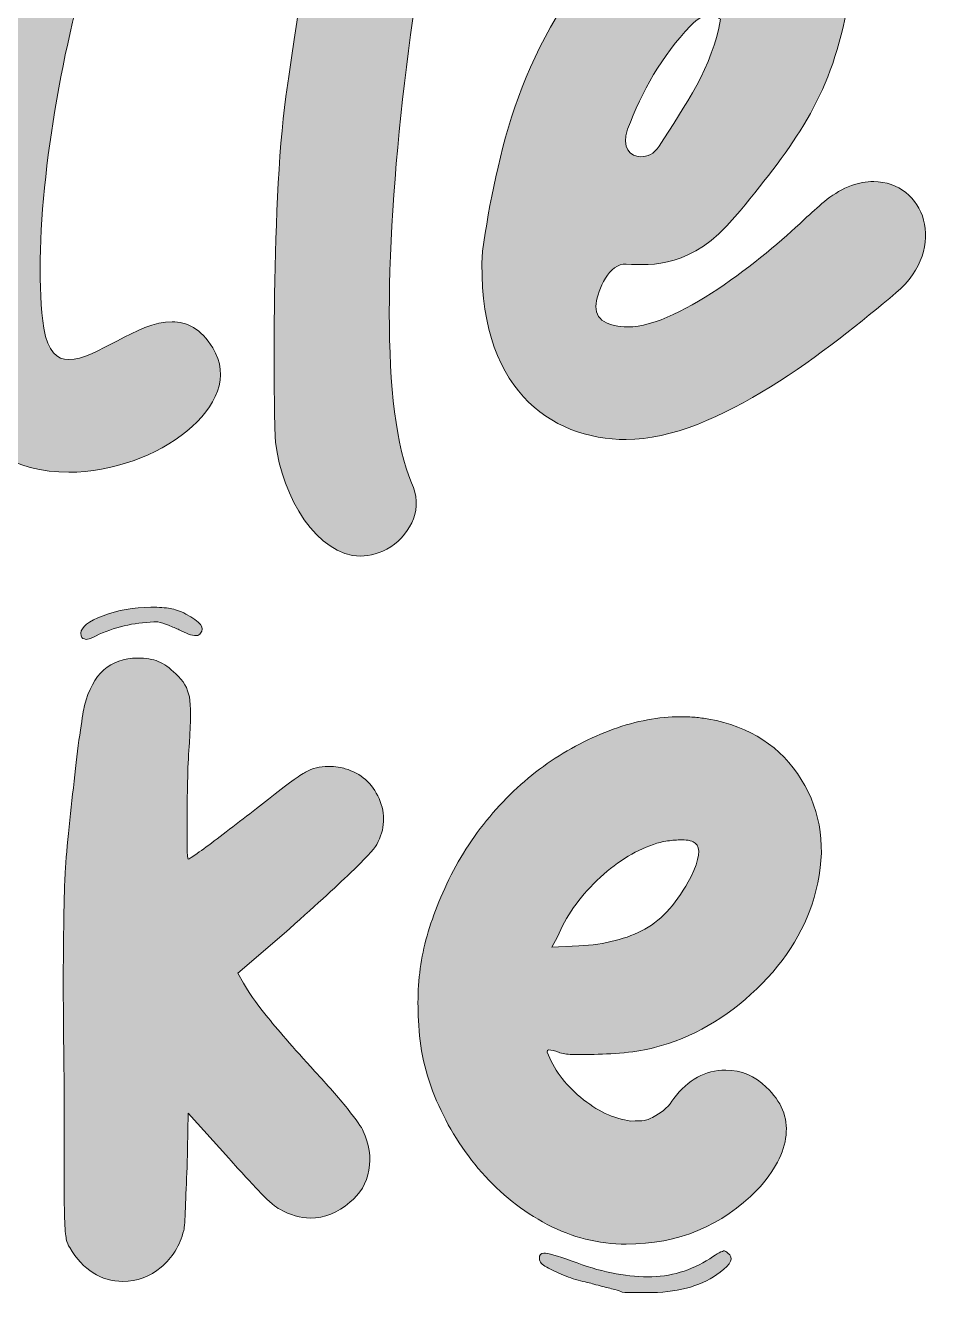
# Model space of a CAD drawing. Header units: inches. Extents: x 147 to 939, y -909 to -171.
# Drawn here: x 707.4 to 939.3, y -857.9 to -540 of the extents above; entities that cross this region are included whole.
import ezdxf

# ---------------------------------------------------------------- set-up
doc = ezdxf.new("R2010")
doc.units = ezdxf.units.IN
doc.header["$MEASUREMENT"] = 0
doc.layers.add('Layer 1', color=7, linetype='Continuous')

# ---------------------------------------------------------------- blocks, each defined once
blk = doc.blocks.new('block 3')
at = {"layer": 'Layer 1', "true_color": 0x08ccda}
h = blk.add_hatch(color=132, dxfattribs=at)
h.dxf.hatch_style = 2
edge = h.paths.add_edge_path()
edge.add_spline(control_points=[(473.03, -557.85), (488.79, -449.17), (481.9, -495.79), (497.33, -433.73), (499.96, -422.57), (506.85, -417.97), (513.42, -417.97), (523.6, -417.97), (533.45, -429.14), (526.55, -444.24), (509.48, -482.66), (488.79, -618.93), (504.55, -654.72), (507.51, -660.96), (504.55, -667.19), (499.3, -670.81), (496.67, -672.45), (494.05, -673.11), (491.75, -673.11), (480.91, -673.11), (472.05, -658.33), (470.4, -644.54), (470.08, -642.24), (469.09, -586.09), (473.03, -557.85)], knot_values=[0, 0, 0, 0, 1, 1, 1, 2, 2, 2, 3, 3, 3, 4, 4, 4, 5, 5, 5, 6, 6, 6, 7, 7, 7, 8, 8, 8, 8], degree=3, periodic=1)
h = blk.add_hatch(color=132, dxfattribs=at)
h.dxf.hatch_style = 2
edge = h.paths.add_edge_path()
edge.add_spline(control_points=[(772.8, -557.85), (788.56, -449.17), (781.67, -495.79), (797.1, -433.73), (799.73, -422.57), (806.62, -417.97), (813.19, -417.97), (823.37, -417.97), (833.22, -429.14), (826.32, -444.24), (809.25, -482.66), (788.56, -618.93), (804.32, -654.72), (807.28, -660.96), (804.32, -667.19), (799.07, -670.81), (796.44, -672.45), (793.82, -673.11), (791.52, -673.11), (780.68, -673.11), (771.82, -658.33), (770.17, -644.54), (769.85, -642.24), (768.86, -586.09), (772.8, -557.85)], knot_values=[0, 0, 0, 0, 1, 1, 1, 2, 2, 2, 3, 3, 3, 4, 4, 4, 5, 5, 5, 6, 6, 6, 7, 7, 7, 8, 8, 8, 8], degree=3, periodic=1)
h = blk.add_hatch(color=132, dxfattribs=at)
h.dxf.hatch_style = 2
edge = h.paths.add_edge_path()
edge.add_spline(control_points=[(589.92, -488.24), (606.34, -485.61), (613.56, -491.85), (616.84, -476.75), (618.81, -469.19), (623.74, -450.15), (623.74, -441.94), (623.74, -428.81), (631.29, -422.9), (638.51, -422.9), (646.72, -422.9), (654.93, -430.12), (653.62, -443.58), (651.98, -462.63), (642.13, -484.63), (650.34, -485.28), (653.29, -485.61), (657.89, -485.94), (660.84, -486.6), (675.62, -489.22), (673.65, -512.54), (656.57, -514.18), (631.29, -516.48), (637.2, -516.15), (632.28, -533.88), (625.05, -561.79), (620.78, -596.27), (623.74, -615.97), (624.72, -621.88), (627.02, -623.85), (629.98, -623.85), (636.87, -623.85), (647.05, -614.33), (655.92, -614.33), (659.53, -614.33), (663.14, -615.97), (666.1, -620.9), (674.96, -635.02), (651.98, -652.09), (629.98, -652.09), (616.84, -652.09), (604.04, -645.85), (598.13, -629.76), (594.51, -618.93), (590.57, -594.63), (598.78, -555.55), (608.96, -506.96), (607.65, -522.06), (588.93, -517.14), (572.51, -512.87), (573.5, -491.19), (589.92, -488.24)], knot_values=[0, 0, 0, 0, 1, 1, 1, 2, 2, 2, 3, 3, 3, 4, 4, 4, 5, 5, 5, 6, 6, 6, 7, 7, 7, 8, 8, 8, 9, 9, 9, 10, 10, 10, 11, 11, 11, 12, 12, 12, 13, 13, 13, 14, 14, 14, 15, 15, 15, 16, 16, 16, 17, 17, 17, 17], degree=3, periodic=1)
h = blk.add_hatch(color=132, dxfattribs=at)
h.dxf.hatch_style = 2
edge = h.paths.add_edge_path()
edge.add_spline(control_points=[(678.24, -488.24), (694.66, -485.61), (701.88, -491.85), (705.17, -476.75), (707.14, -469.19), (712.06, -450.15), (712.06, -441.94), (712.06, -428.81), (719.61, -422.9), (726.84, -422.9), (735.05, -422.9), (743.25, -430.12), (741.94, -443.58), (740.3, -462.63), (730.45, -484.63), (738.66, -485.28), (741.61, -485.61), (746.21, -485.94), (749.17, -486.6), (763.94, -489.22), (761.97, -512.54), (744.9, -514.18), (719.61, -516.48), (725.52, -516.15), (720.6, -533.88), (713.38, -561.79), (709.11, -596.27), (712.06, -615.97), (713.05, -621.88), (715.35, -623.85), (718.3, -623.85), (725.19, -623.85), (735.38, -614.33), (744.24, -614.33), (747.85, -614.33), (751.46, -615.97), (754.42, -620.9), (763.28, -635.02), (740.3, -652.09), (718.3, -652.09), (705.17, -652.09), (692.36, -645.85), (686.45, -629.76), (682.84, -618.93), (678.9, -594.63), (687.11, -555.55), (697.29, -506.96), (695.97, -522.06), (677.26, -517.14), (660.84, -512.87), (661.82, -491.19), (678.24, -488.24)], knot_values=[0, 0, 0, 0, 1, 1, 1, 2, 2, 2, 3, 3, 3, 4, 4, 4, 5, 5, 5, 6, 6, 6, 7, 7, 7, 8, 8, 8, 9, 9, 9, 10, 10, 10, 11, 11, 11, 12, 12, 12, 13, 13, 13, 14, 14, 14, 15, 15, 15, 16, 16, 16, 17, 17, 17, 17], degree=3, periodic=1)
h = blk.add_hatch(color=132, dxfattribs=at)
h.dxf.hatch_style = 2
edge = h.paths.add_edge_path()
edge.add_spline(control_points=[(537.05, -540.78), (538.7, -532.24), (545.59, -527.97), (552.49, -527.97), (559.38, -527.97), (565.95, -532.24), (566.28, -540.45), (567.59, -564.75), (562.01, -549.64), (554.46, -613.67), (553.8, -621.22), (554.13, -628.45), (558.4, -635.67), (565.29, -646.84), (557.08, -657.67), (546.91, -657.67), (535.08, -657.67), (526.22, -643.55), (525.89, -632.72), (522.61, -583.46), (534.43, -557.85), (537.05, -540.78)], knot_values=[0, 0, 0, 0, 1, 1, 1, 2, 2, 2, 3, 3, 3, 4, 4, 4, 5, 5, 5, 6, 6, 6, 7, 7, 7, 7], degree=3, periodic=1)
edge = h.paths.add_edge_path()
edge.add_spline(control_points=[(543.29, -483.32), (544.28, -479.7), (544.94, -474.12), (546.58, -469.19), (548.88, -462.3), (554.79, -459.02), (560.37, -459.02), (566.94, -459.02), (573.17, -462.96), (574.49, -471.17), (575.8, -478.72), (576.79, -486.93), (577.11, -494.81), (577.44, -504.99), (568.58, -511.22), (558.73, -508.6), (549.2, -506.3), (542.64, -496.45), (543.29, -483.32)], knot_values=[0, 0, 0, 0, 1, 1, 1, 2, 2, 2, 3, 3, 3, 4, 4, 4, 5, 5, 5, 6, 6, 6, 6], degree=3, periodic=1)
h = blk.add_hatch(color=132, dxfattribs=at)
h.dxf.hatch_style = 2
edge = h.paths.add_edge_path()
edge.add_spline(control_points=[(858.17, -643.88), (839.13, -643.88), (820.41, -631.08), (822.05, -596.6), (825.66, -573.28), (831.57, -542.75), (855.21, -519.43), (863.1, -511.55), (872.29, -507.94), (881.81, -507.94), (886.41, -507.94), (891.33, -508.6), (896.26, -510.24), (910.05, -514.51), (915.96, -524.69), (913, -538.48), (908.41, -559.82), (899.21, -571.31), (885.42, -588.06), (874.59, -600.87), (864.74, -600.21), (858.17, -599.88), (853.9, -599.55), (850.94, -606.45), (850.62, -609.73), (849.96, -614), (853.9, -615.64), (858.5, -615.64), (871.96, -615.64), (894.62, -596.6), (903.48, -588.06), (906.77, -585.11), (910.05, -581.82), (914.65, -580.18), (916.62, -579.52), (918.26, -579.19), (920.23, -579.19), (932.71, -579.19), (939.27, -595.61), (925.81, -607.11), (909.39, -620.9), (880.83, -643.88), (858.17, -643.88)], knot_values=[0, 0, 0, 0, 1, 1, 1, 2, 2, 2, 3, 3, 3, 4, 4, 4, 5, 5, 5, 6, 6, 6, 7, 7, 7, 8, 8, 8, 9, 9, 9, 10, 10, 10, 11, 11, 11, 12, 12, 12, 13, 13, 13, 14, 14, 14, 14], degree=3, periodic=1)
edge = h.paths.add_edge_path()
edge.add_spline(control_points=[(861.78, -572.96), (863.42, -572.96), (865.07, -572.3), (866.38, -570.33), (872.94, -560.15), (879.84, -550.3), (881.81, -538.48), (878.2, -536.18), (875.9, -538.48), (874.26, -540.12), (867.04, -547.67), (862.11, -556.54), (858.5, -566.06), (856.86, -570.66), (859.15, -572.96), (861.78, -572.96)], knot_values=[0, 0, 0, 0, 1, 1, 1, 2, 2, 2, 3, 3, 3, 4, 4, 4, 5, 5, 5, 5], degree=3, periodic=1)
at = {"layer": 'Layer 1', "lineweight": 0}
for points, knots in [([(473.03, -557.85), (488.79, -449.17), (481.9, -495.79), (497.33, -433.73), (499.96, -422.57), (506.85, -417.97), (513.42, -417.97), (523.6, -417.97), (533.45, -429.14), (526.55, -444.24), (509.48, -482.66), (488.79, -618.93), (504.55, -654.72), (507.51, -660.96), (504.55, -667.19), (499.3, -670.81), (496.67, -672.45), (494.05, -673.11), (491.75, -673.11), (480.91, -673.11), (472.05, -658.33), (470.4, -644.54), (470.08, -642.24), (469.09, -586.09), (473.03, -557.85)], [0, 0, 0, 0, 1, 1, 1, 2, 2, 2, 3, 3, 3, 4, 4, 4, 5, 5, 5, 6, 6, 6, 7, 7, 7, 8, 8, 8, 8]), ([(772.8, -557.85), (788.56, -449.17), (781.67, -495.79), (797.1, -433.73), (799.73, -422.57), (806.62, -417.97), (813.19, -417.97), (823.37, -417.97), (833.22, -429.14), (826.32, -444.24), (809.25, -482.66), (788.56, -618.93), (804.32, -654.72), (807.28, -660.96), (804.32, -667.19), (799.07, -670.81), (796.44, -672.45), (793.82, -673.11), (791.52, -673.11), (780.68, -673.11), (771.82, -658.33), (770.17, -644.54), (769.85, -642.24), (768.86, -586.09), (772.8, -557.85)], [0, 0, 0, 0, 1, 1, 1, 2, 2, 2, 3, 3, 3, 4, 4, 4, 5, 5, 5, 6, 6, 6, 7, 7, 7, 8, 8, 8, 8]), ([(589.92, -488.24), (606.34, -485.61), (613.56, -491.85), (616.84, -476.75), (618.81, -469.19), (623.74, -450.15), (623.74, -441.94), (623.74, -428.81), (631.29, -422.9), (638.51, -422.9), (646.72, -422.9), (654.93, -430.12), (653.62, -443.58), (651.98, -462.63), (642.13, -484.63), (650.34, -485.28), (653.29, -485.61), (657.89, -485.94), (660.84, -486.6), (675.62, -489.22), (673.65, -512.54), (656.57, -514.18), (631.29, -516.48), (637.2, -516.15), (632.28, -533.88), (625.05, -561.79), (620.78, -596.27), (623.74, -615.97), (624.72, -621.88), (627.02, -623.85), (629.98, -623.85), (636.87, -623.85), (647.05, -614.33), (655.92, -614.33), (659.53, -614.33), (663.14, -615.97), (666.1, -620.9), (674.96, -635.02), (651.98, -652.09), (629.98, -652.09), (616.84, -652.09), (604.04, -645.85), (598.13, -629.76), (594.51, -618.93), (590.57, -594.63), (598.78, -555.55), (608.96, -506.96), (607.65, -522.06), (588.93, -517.14), (572.51, -512.87), (573.5, -491.19), (589.92, -488.24)], [0, 0, 0, 0, 1, 1, 1, 2, 2, 2, 3, 3, 3, 4, 4, 4, 5, 5, 5, 6, 6, 6, 7, 7, 7, 8, 8, 8, 9, 9, 9, 10, 10, 10, 11, 11, 11, 12, 12, 12, 13, 13, 13, 14, 14, 14, 15, 15, 15, 16, 16, 16, 17, 17, 17, 17]), ([(678.24, -488.24), (694.66, -485.61), (701.88, -491.85), (705.17, -476.75), (707.14, -469.19), (712.06, -450.15), (712.06, -441.94), (712.06, -428.81), (719.61, -422.9), (726.84, -422.9), (735.05, -422.9), (743.25, -430.12), (741.94, -443.58), (740.3, -462.63), (730.45, -484.63), (738.66, -485.28), (741.61, -485.61), (746.21, -485.94), (749.17, -486.6), (763.94, -489.22), (761.97, -512.54), (744.9, -514.18), (719.61, -516.48), (725.52, -516.15), (720.6, -533.88), (713.38, -561.79), (709.11, -596.27), (712.06, -615.97), (713.05, -621.88), (715.35, -623.85), (718.3, -623.85), (725.19, -623.85), (735.38, -614.33), (744.24, -614.33), (747.85, -614.33), (751.46, -615.97), (754.42, -620.9), (763.28, -635.02), (740.3, -652.09), (718.3, -652.09), (705.17, -652.09), (692.36, -645.85), (686.45, -629.76), (682.84, -618.93), (678.9, -594.63), (687.11, -555.55), (697.29, -506.96), (695.97, -522.06), (677.26, -517.14), (660.84, -512.87), (661.82, -491.19), (678.24, -488.24)], [0, 0, 0, 0, 1, 1, 1, 2, 2, 2, 3, 3, 3, 4, 4, 4, 5, 5, 5, 6, 6, 6, 7, 7, 7, 8, 8, 8, 9, 9, 9, 10, 10, 10, 11, 11, 11, 12, 12, 12, 13, 13, 13, 14, 14, 14, 15, 15, 15, 16, 16, 16, 17, 17, 17, 17]), ([(543.29, -483.32), (544.28, -479.7), (544.94, -474.12), (546.58, -469.19), (548.88, -462.3), (554.79, -459.02), (560.37, -459.02), (566.94, -459.02), (573.17, -462.96), (574.49, -471.17), (575.8, -478.72), (576.79, -486.93), (577.11, -494.81), (577.44, -504.99), (568.58, -511.22), (558.73, -508.6), (549.2, -506.3), (542.64, -496.45), (543.29, -483.32)], [0, 0, 0, 0, 1, 1, 1, 2, 2, 2, 3, 3, 3, 4, 4, 4, 5, 5, 5, 6, 6, 6, 6]), ([(858.17, -643.88), (839.13, -643.88), (820.41, -631.08), (822.05, -596.6), (825.66, -573.28), (831.57, -542.75), (855.21, -519.43), (863.1, -511.55), (872.29, -507.94), (881.81, -507.94), (886.41, -507.94), (891.33, -508.6), (896.26, -510.24), (910.05, -514.51), (915.96, -524.69), (913, -538.48), (908.41, -559.82), (899.21, -571.31), (885.42, -588.06), (874.59, -600.87), (864.74, -600.21), (858.17, -599.88), (853.9, -599.55), (850.94, -606.45), (850.62, -609.73), (849.96, -614), (853.9, -615.64), (858.5, -615.64), (871.96, -615.64), (894.62, -596.6), (903.48, -588.06), (906.77, -585.11), (910.05, -581.82), (914.65, -580.18), (916.62, -579.52), (918.26, -579.19), (920.23, -579.19), (932.71, -579.19), (939.27, -595.61), (925.81, -607.11), (909.39, -620.9), (880.83, -643.88), (858.17, -643.88)], [0, 0, 0, 0, 1, 1, 1, 2, 2, 2, 3, 3, 3, 4, 4, 4, 5, 5, 5, 6, 6, 6, 7, 7, 7, 8, 8, 8, 9, 9, 9, 10, 10, 10, 11, 11, 11, 12, 12, 12, 13, 13, 13, 14, 14, 14, 14]), ([(537.05, -540.78), (538.7, -532.24), (545.59, -527.97), (552.49, -527.97), (559.38, -527.97), (565.95, -532.24), (566.28, -540.45), (567.59, -564.75), (562.01, -549.64), (554.46, -613.67), (553.8, -621.22), (554.13, -628.45), (558.4, -635.67), (565.29, -646.84), (557.08, -657.67), (546.91, -657.67), (535.08, -657.67), (526.22, -643.55), (525.89, -632.72), (522.61, -583.46), (534.43, -557.85), (537.05, -540.78)], [0, 0, 0, 0, 1, 1, 1, 2, 2, 2, 3, 3, 3, 4, 4, 4, 5, 5, 5, 6, 6, 6, 7, 7, 7, 7]), ([(861.78, -572.96), (863.42, -572.96), (865.07, -572.3), (866.38, -570.33), (872.94, -560.15), (879.84, -550.3), (881.81, -538.48), (878.2, -536.18), (875.9, -538.48), (874.26, -540.12), (867.04, -547.67), (862.11, -556.54), (858.5, -566.06), (856.86, -570.66), (859.15, -572.96), (861.78, -572.96)], [0, 0, 0, 0, 1, 1, 1, 2, 2, 2, 3, 3, 3, 4, 4, 4, 5, 5, 5, 5])]:
    blk.add_open_spline(points, degree=3, knots=knots, dxfattribs=at)
blk = doc.blocks.new('block 5')
at = {"layer": 'Layer 1', "true_color": 0xfd2b7b}
h = blk.add_hatch(color=230, dxfattribs=at)
h.dxf.hatch_style = 2
edge = h.paths.add_edge_path()
edge.add_spline(control_points=[(795.58, -745.42), (794.82, -746.75), (792.6, -749.15), (788.92, -752.64), (785.24, -756.14), (779.72, -761.19), (772.35, -767.8), (772.35, -767.8), (760.74, -777.71), (760.74, -777.71), (760.74, -777.71), (762.16, -780.26), (762.16, -780.26), (763.29, -782.34), (765.17, -785.03), (767.82, -788.33), (770.46, -791.64), (774.52, -796.31), (780, -802.35), (783.21, -805.75), (785.95, -808.86), (788.21, -811.7), (790.48, -814.53), (791.8, -816.42), (792.18, -817.36), (793.69, -820.57), (794.16, -823.83), (793.59, -827.13), (793.03, -830.44), (791.42, -833.13), (788.78, -835.2), (785.76, -837.85), (782.45, -839.17), (778.87, -839.17), (776.41, -839.17), (773.86, -838.42), (771.22, -836.9), (770.27, -836.53), (768.67, -835.16), (766.41, -832.8), (764.14, -830.44), (761.49, -827.56), (758.47, -824.16), (758.47, -824.16), (748.28, -812.83), (748.28, -812.83), (748.28, -812.83), (748, -826.42), (748, -826.42), (747.81, -830.2), (747.66, -833.6), (747.57, -836.62), (747.47, -839.64), (747.33, -841.53), (747.15, -842.28), (746.2, -846.06), (744.31, -849.12), (741.48, -851.49), (738.65, -853.85), (735.44, -855.03), (731.85, -855.03), (726.37, -855.03), (721.94, -852.2), (718.54, -846.53), (718.16, -845.97), (717.88, -845.26), (717.69, -844.41), (717.5, -843.56), (717.36, -841.81), (717.27, -839.17), (717.17, -836.53), (717.13, -832.47), (717.13, -826.99), (717.13, -821.52), (717.13, -813.78), (717.13, -803.77), (716.94, -790.93), (716.89, -780.02), (716.98, -771.05), (717.08, -762.09), (717.22, -755.9), (717.41, -752.5), (717.59, -749.29), (717.93, -745.47), (718.4, -741.03), (718.87, -736.6), (719.34, -732.25), (719.82, -728), (720.28, -723.76), (720.76, -720.03), (721.23, -716.82), (721.7, -713.61), (722.03, -711.53), (722.22, -710.59), (724.3, -702.66), (728.74, -698.69), (735.53, -698.69), (737.61, -698.69), (739.36, -698.98), (740.77, -699.54), (742.19, -700.11), (743.65, -701.15), (745.16, -702.66), (747.05, -704.36), (748.18, -706.29), (748.56, -708.46), (748.94, -710.64), (748.94, -714.46), (748.56, -719.93), (748.37, -722.39), (748.23, -725.27), (748.14, -728.57), (748.04, -731.88), (748, -735.04), (748, -738.06), (748, -741.08), (748, -743.68), (748, -745.85), (748, -748.02), (748.09, -749.1), (748.28, -749.1), (748.47, -749.1), (749.22, -748.64), (750.54, -747.69), (751.86, -746.75), (753.52, -745.52), (755.5, -744.01), (757.48, -742.5), (759.65, -740.85), (762.02, -739.05), (764.37, -737.26), (766.5, -735.61), (768.39, -734.09), (773.1, -730.32), (776.22, -728.05), (777.73, -727.3), (779.43, -726.35), (781.32, -725.88), (783.4, -725.88), (785.28, -725.88), (786.7, -726.07), (787.65, -726.45), (791.61, -727.58), (794.44, -730.08), (796.14, -733.95), (797.84, -737.83), (797.65, -741.65), (795.58, -745.42)], knot_values=[0, 0, 0, 0, 1, 1, 1, 2, 2, 2, 3, 3, 3, 4, 4, 4, 5, 5, 5, 6, 6, 6, 7, 7, 7, 8, 8, 8, 9, 9, 9, 10, 10, 10, 11, 11, 11, 12, 12, 12, 13, 13, 13, 14, 14, 14, 15, 15, 15, 16, 16, 16, 17, 17, 17, 18, 18, 18, 19, 19, 19, 20, 20, 20, 21, 21, 21, 22, 22, 22, 23, 23, 23, 24, 24, 24, 25, 25, 25, 26, 26, 26, 27, 27, 27, 28, 28, 28, 29, 29, 29, 30, 30, 30, 31, 31, 31, 32, 32, 32, 33, 33, 33, 34, 34, 34, 35, 35, 35, 36, 36, 36, 37, 37, 37, 38, 38, 38, 39, 39, 39, 40, 40, 40, 41, 41, 41, 42, 42, 42, 43, 43, 43, 44, 44, 44, 45, 45, 45, 46, 46, 46, 47, 47, 47, 48, 48, 48, 49, 49, 49, 49], degree=3, periodic=1)
edge = h.paths.add_edge_path()
edge.add_spline(control_points=[(722.22, -693.88), (721.66, -693.88), (721.37, -693.41), (721.37, -692.46), (721.37, -690.95), (723.21, -689.49), (726.9, -688.07), (730.58, -686.66), (734.59, -685.95), (738.93, -685.95), (741.01, -685.95), (742.61, -686.04), (743.75, -686.23), (744.88, -686.42), (746.2, -686.9), (747.71, -687.65), (751.3, -689.54), (752.53, -691.14), (751.39, -692.46), (751.21, -692.84), (750.83, -693.03), (750.26, -693.03), (749.13, -693.03), (747.71, -692.56), (746.01, -691.61), (745.26, -691.24), (744.36, -690.86), (743.32, -690.48), (742.28, -690.1), (741.39, -689.82), (740.63, -689.63), (735.53, -689.63), (730.62, -690.67), (725.91, -692.74), (723.83, -693.88), (722.6, -694.26), (722.22, -693.88)], knot_values=[0, 0, 0, 0, 1, 1, 1, 2, 2, 2, 3, 3, 3, 4, 4, 4, 5, 5, 5, 6, 6, 6, 7, 7, 7, 8, 8, 8, 9, 9, 9, 10, 10, 10, 11, 11, 11, 12, 12, 12, 12], degree=3, periodic=1)
h = blk.add_hatch(color=230, dxfattribs=at)
h.dxf.hatch_style = 2
edge = h.paths.add_edge_path()
edge.add_spline(control_points=[(841.17, -797.54), (840.22, -797.16), (839.37, -796.97), (838.62, -796.97), (838.43, -796.97), (838.34, -797.16), (838.34, -797.54), (839.85, -801.69), (842.63, -805.47), (846.7, -808.86), (850.75, -812.26), (854.95, -814.24), (859.3, -814.81), (860.81, -814.81), (861.94, -814.77), (862.7, -814.67), (863.45, -814.58), (864.4, -814.15), (865.53, -813.39), (867.41, -812.45), (868.93, -811.04), (870.06, -809.15), (873.64, -804.43), (877.99, -802.07), (883.09, -802.07), (887.05, -802.07), (890.45, -803.48), (893.28, -806.31), (897.06, -809.9), (898.71, -813.92), (898.24, -818.35), (897.77, -822.79), (895.36, -827.37), (891.02, -832.09), (882.14, -841.15), (871.19, -845.68), (858.16, -845.68), (851.18, -845.68), (844.57, -844.03), (838.34, -840.73), (832.11, -837.42), (826.63, -833.08), (821.91, -827.7), (817.19, -822.32), (813.42, -816.32), (810.58, -809.71), (807.75, -803.11), (806.24, -796.4), (806.05, -789.61), (805.68, -783.56), (806.05, -777.85), (807.19, -772.47), (808.32, -767.09), (810.3, -761.38), (813.13, -755.33), (815.97, -749.29), (819.55, -743.68), (823.9, -738.48), (828.24, -733.29), (833.05, -728.85), (838.34, -725.17), (843.62, -721.49), (849.15, -718.61), (854.91, -716.54), (860.67, -714.46), (866.28, -713.42), (871.76, -713.42), (873.08, -713.42), (874.31, -713.47), (875.44, -713.56), (876.57, -713.66), (877.71, -713.8), (878.84, -713.99), (889.22, -715.88), (896.97, -720.92), (902.06, -729.14), (907.16, -737.35), (908.39, -746.65), (905.74, -757.04), (903.48, -766.1), (898.52, -774.31), (890.88, -781.67), (883.23, -789.04), (874.68, -793.95), (865.24, -796.4), (863.17, -796.97), (860.62, -797.39), (857.6, -797.68), (854.58, -797.96), (851.74, -798.1), (849.1, -798.1), (847.4, -798.1), (845.89, -798.1), (844.57, -798.1), (843.25, -798.1), (842.11, -797.92), (841.17, -797.54)], knot_values=[0, 0, 0, 0, 1, 1, 1, 2, 2, 2, 3, 3, 3, 4, 4, 4, 5, 5, 5, 6, 6, 6, 7, 7, 7, 8, 8, 8, 9, 9, 9, 10, 10, 10, 11, 11, 11, 12, 12, 12, 13, 13, 13, 14, 14, 14, 15, 15, 15, 16, 16, 16, 17, 17, 17, 18, 18, 18, 19, 19, 19, 20, 20, 20, 21, 21, 21, 22, 22, 22, 23, 23, 23, 24, 24, 24, 25, 25, 25, 26, 26, 26, 27, 27, 27, 28, 28, 28, 29, 29, 29, 30, 30, 30, 31, 31, 31, 32, 32, 32, 32], degree=3, periodic=1)
edge = h.paths.add_edge_path()
edge.add_spline(control_points=[(883.65, -847.95), (885.16, -849.08), (884.5, -850.68), (881.67, -852.76), (877.52, -855.97), (871.85, -857.67), (864.68, -857.86), (862.98, -857.86), (861.32, -857.86), (859.72, -857.86), (858.12, -857.86), (857.12, -857.76), (856.75, -857.58), (856.37, -857.39), (855.62, -857.15), (854.48, -856.87), (853.35, -856.59), (852.03, -856.25), (850.52, -855.88), (849.95, -855.69), (848.86, -855.4), (847.26, -855.03), (845.65, -854.65), (844.05, -854.13), (842.45, -853.47), (840.84, -852.81), (839.42, -852.15), (838.2, -851.49), (836.97, -850.82), (836.36, -850.12), (836.36, -849.36), (836.36, -848.42), (836.73, -847.95), (837.49, -847.95), (838.43, -847.95), (840.79, -848.61), (844.57, -849.93), (851.37, -852.57), (857.69, -853.89), (863.55, -853.89), (869.21, -853.89), (874.4, -852.38), (879.12, -849.36), (881.01, -848.04), (882.24, -847.38), (882.8, -847.38), (882.99, -847.38), (883.27, -847.57), (883.65, -847.95)], knot_values=[0, 0, 0, 0, 1, 1, 1, 2, 2, 2, 3, 3, 3, 4, 4, 4, 5, 5, 5, 6, 6, 6, 7, 7, 7, 8, 8, 8, 9, 9, 9, 10, 10, 10, 11, 11, 11, 12, 12, 12, 13, 13, 13, 14, 14, 14, 15, 15, 15, 16, 16, 16, 16], degree=3, periodic=1)
edge = h.paths.add_edge_path()
edge.add_spline(control_points=[(839.47, -771.2), (839.47, -771.2), (846.27, -770.91), (846.27, -770.91), (852.88, -770.54), (858.4, -769.12), (862.84, -766.66), (867.27, -764.21), (871.1, -759.87), (874.31, -753.64), (876.57, -749.1), (876.95, -746.27), (875.44, -745.14), (874.87, -744.57), (873.74, -744.29), (872.04, -744.29), (870.91, -744.29), (869.73, -744.39), (868.5, -744.57), (867.27, -744.76), (866.09, -745.05), (864.96, -745.42), (860.05, -747.12), (855.33, -750.14), (850.8, -754.49), (846.27, -758.83), (842.96, -763.55), (840.89, -768.65), (840.89, -768.65), (839.47, -771.2), (839.47, -771.2)], knot_values=[0, 0, 0, 0, 1, 1, 1, 2, 2, 2, 3, 3, 3, 4, 4, 4, 5, 5, 5, 6, 6, 6, 7, 7, 7, 8, 8, 8, 9, 9, 9, 10, 10, 10, 10], degree=3, periodic=1)
at = {"layer": 'Layer 1', "lineweight": 0}
for points, knots in [([(722.22, -693.88), (721.66, -693.88), (721.37, -693.41), (721.37, -692.46), (721.37, -690.95), (723.21, -689.49), (726.9, -688.07), (730.58, -686.66), (734.59, -685.95), (738.93, -685.95), (741.01, -685.95), (742.61, -686.04), (743.75, -686.23), (744.88, -686.42), (746.2, -686.9), (747.71, -687.65), (751.3, -689.54), (752.53, -691.14), (751.39, -692.46), (751.21, -692.84), (750.83, -693.03), (750.26, -693.03), (749.13, -693.03), (747.71, -692.56), (746.01, -691.61), (745.26, -691.24), (744.36, -690.86), (743.32, -690.48), (742.28, -690.1), (741.39, -689.82), (740.63, -689.63), (735.53, -689.63), (730.62, -690.67), (725.91, -692.74), (723.83, -693.88), (722.6, -694.26), (722.22, -693.88)], [0, 0, 0, 0, 1, 1, 1, 2, 2, 2, 3, 3, 3, 4, 4, 4, 5, 5, 5, 6, 6, 6, 7, 7, 7, 8, 8, 8, 9, 9, 9, 10, 10, 10, 11, 11, 11, 12, 12, 12, 12]), ([(795.58, -745.42), (794.82, -746.75), (792.6, -749.15), (788.92, -752.64), (785.24, -756.14), (779.72, -761.19), (772.35, -767.8), (772.35, -767.8), (760.74, -777.71), (760.74, -777.71), (760.74, -777.71), (762.16, -780.26), (762.16, -780.26), (763.29, -782.34), (765.17, -785.03), (767.82, -788.33), (770.46, -791.64), (774.52, -796.31), (780, -802.35), (783.21, -805.75), (785.95, -808.86), (788.21, -811.7), (790.48, -814.53), (791.8, -816.42), (792.18, -817.36), (793.69, -820.57), (794.16, -823.83), (793.59, -827.13), (793.03, -830.44), (791.42, -833.13), (788.78, -835.2), (785.76, -837.85), (782.45, -839.17), (778.87, -839.17), (776.41, -839.17), (773.86, -838.42), (771.22, -836.9), (770.27, -836.53), (768.67, -835.16), (766.41, -832.8), (764.14, -830.44), (761.49, -827.56), (758.47, -824.16), (758.47, -824.16), (748.28, -812.83), (748.28, -812.83), (748.28, -812.83), (748, -826.42), (748, -826.42), (747.81, -830.2), (747.66, -833.6), (747.57, -836.62), (747.47, -839.64), (747.33, -841.53), (747.15, -842.28), (746.2, -846.06), (744.31, -849.12), (741.48, -851.49), (738.65, -853.85), (735.44, -855.03), (731.85, -855.03), (726.37, -855.03), (721.94, -852.2), (718.54, -846.53), (718.16, -845.97), (717.88, -845.26), (717.69, -844.41), (717.5, -843.56), (717.36, -841.81), (717.27, -839.17), (717.17, -836.53), (717.13, -832.47), (717.13, -826.99), (717.13, -821.52), (717.13, -813.78), (717.13, -803.77), (716.94, -790.93), (716.89, -780.02), (716.98, -771.05), (717.08, -762.09), (717.22, -755.9), (717.41, -752.5), (717.59, -749.29), (717.93, -745.47), (718.4, -741.03), (718.87, -736.6), (719.34, -732.25), (719.82, -728), (720.28, -723.76), (720.76, -720.03), (721.23, -716.82), (721.7, -713.61), (722.03, -711.53), (722.22, -710.59), (724.3, -702.66), (728.74, -698.69), (735.53, -698.69), (737.61, -698.69), (739.36, -698.98), (740.77, -699.54), (742.19, -700.11), (743.65, -701.15), (745.16, -702.66), (747.05, -704.36), (748.18, -706.29), (748.56, -708.46), (748.94, -710.64), (748.94, -714.46), (748.56, -719.93), (748.37, -722.39), (748.23, -725.27), (748.14, -728.57), (748.04, -731.88), (748, -735.04), (748, -738.06), (748, -741.08), (748, -743.68), (748, -745.85), (748, -748.02), (748.09, -749.1), (748.28, -749.1), (748.47, -749.1), (749.22, -748.64), (750.54, -747.69), (751.86, -746.75), (753.52, -745.52), (755.5, -744.01), (757.48, -742.5), (759.65, -740.85), (762.02, -739.05), (764.37, -737.26), (766.5, -735.61), (768.39, -734.09), (773.1, -730.32), (776.22, -728.05), (777.73, -727.3), (779.43, -726.35), (781.32, -725.88), (783.4, -725.88), (785.28, -725.88), (786.7, -726.07), (787.65, -726.45), (791.61, -727.58), (794.44, -730.08), (796.14, -733.95), (797.84, -737.83), (797.65, -741.65), (795.58, -745.42)], [0, 0, 0, 0, 1, 1, 1, 2, 2, 2, 3, 3, 3, 4, 4, 4, 5, 5, 5, 6, 6, 6, 7, 7, 7, 8, 8, 8, 9, 9, 9, 10, 10, 10, 11, 11, 11, 12, 12, 12, 13, 13, 13, 14, 14, 14, 15, 15, 15, 16, 16, 16, 17, 17, 17, 18, 18, 18, 19, 19, 19, 20, 20, 20, 21, 21, 21, 22, 22, 22, 23, 23, 23, 24, 24, 24, 25, 25, 25, 26, 26, 26, 27, 27, 27, 28, 28, 28, 29, 29, 29, 30, 30, 30, 31, 31, 31, 32, 32, 32, 33, 33, 33, 34, 34, 34, 35, 35, 35, 36, 36, 36, 37, 37, 37, 38, 38, 38, 39, 39, 39, 40, 40, 40, 41, 41, 41, 42, 42, 42, 43, 43, 43, 44, 44, 44, 45, 45, 45, 46, 46, 46, 47, 47, 47, 48, 48, 48, 49, 49, 49, 49]), ([(841.17, -797.54), (840.22, -797.16), (839.37, -796.97), (838.62, -796.97), (838.43, -796.97), (838.34, -797.16), (838.34, -797.54), (839.85, -801.69), (842.63, -805.47), (846.7, -808.86), (850.75, -812.26), (854.95, -814.24), (859.3, -814.81), (860.81, -814.81), (861.94, -814.77), (862.7, -814.67), (863.45, -814.58), (864.4, -814.15), (865.53, -813.39), (867.41, -812.45), (868.93, -811.04), (870.06, -809.15), (873.64, -804.43), (877.99, -802.07), (883.09, -802.07), (887.05, -802.07), (890.45, -803.48), (893.28, -806.31), (897.06, -809.9), (898.71, -813.92), (898.24, -818.35), (897.77, -822.79), (895.36, -827.37), (891.02, -832.09), (882.14, -841.15), (871.19, -845.68), (858.16, -845.68), (851.18, -845.68), (844.57, -844.03), (838.34, -840.73), (832.11, -837.42), (826.63, -833.08), (821.91, -827.7), (817.19, -822.32), (813.42, -816.32), (810.58, -809.71), (807.75, -803.11), (806.24, -796.4), (806.05, -789.61), (805.68, -783.56), (806.05, -777.85), (807.19, -772.47), (808.32, -767.09), (810.3, -761.38), (813.13, -755.33), (815.97, -749.29), (819.55, -743.68), (823.9, -738.48), (828.24, -733.29), (833.05, -728.85), (838.34, -725.17), (843.62, -721.49), (849.15, -718.61), (854.91, -716.54), (860.67, -714.46), (866.28, -713.42), (871.76, -713.42), (873.08, -713.42), (874.31, -713.47), (875.44, -713.56), (876.57, -713.66), (877.71, -713.8), (878.84, -713.99), (889.22, -715.88), (896.97, -720.92), (902.06, -729.14), (907.16, -737.35), (908.39, -746.65), (905.74, -757.04), (903.48, -766.1), (898.52, -774.31), (890.88, -781.67), (883.23, -789.04), (874.68, -793.95), (865.24, -796.4), (863.17, -796.97), (860.62, -797.39), (857.6, -797.68), (854.58, -797.96), (851.74, -798.1), (849.1, -798.1), (847.4, -798.1), (845.89, -798.1), (844.57, -798.1), (843.25, -798.1), (842.11, -797.92), (841.17, -797.54)], [0, 0, 0, 0, 1, 1, 1, 2, 2, 2, 3, 3, 3, 4, 4, 4, 5, 5, 5, 6, 6, 6, 7, 7, 7, 8, 8, 8, 9, 9, 9, 10, 10, 10, 11, 11, 11, 12, 12, 12, 13, 13, 13, 14, 14, 14, 15, 15, 15, 16, 16, 16, 17, 17, 17, 18, 18, 18, 19, 19, 19, 20, 20, 20, 21, 21, 21, 22, 22, 22, 23, 23, 23, 24, 24, 24, 25, 25, 25, 26, 26, 26, 27, 27, 27, 28, 28, 28, 29, 29, 29, 30, 30, 30, 31, 31, 31, 32, 32, 32, 32]), ([(839.47, -771.2), (839.47, -771.2), (846.27, -770.91), (846.27, -770.91), (852.88, -770.54), (858.4, -769.12), (862.84, -766.66), (867.27, -764.21), (871.1, -759.87), (874.31, -753.64), (876.57, -749.1), (876.95, -746.27), (875.44, -745.14), (874.87, -744.57), (873.74, -744.29), (872.04, -744.29), (870.91, -744.29), (869.73, -744.39), (868.5, -744.57), (867.27, -744.76), (866.09, -745.05), (864.96, -745.42), (860.05, -747.12), (855.33, -750.14), (850.8, -754.49), (846.27, -758.83), (842.96, -763.55), (840.89, -768.65), (840.89, -768.65), (839.47, -771.2), (839.47, -771.2)], [0, 0, 0, 0, 1, 1, 1, 2, 2, 2, 3, 3, 3, 4, 4, 4, 5, 5, 5, 6, 6, 6, 7, 7, 7, 8, 8, 8, 9, 9, 9, 10, 10, 10, 10]), ([(883.65, -847.95), (885.16, -849.08), (884.5, -850.68), (881.67, -852.76), (877.52, -855.97), (871.85, -857.67), (864.68, -857.86), (862.98, -857.86), (861.32, -857.86), (859.72, -857.86), (858.12, -857.86), (857.12, -857.76), (856.75, -857.58), (856.37, -857.39), (855.62, -857.15), (854.48, -856.87), (853.35, -856.59), (852.03, -856.25), (850.52, -855.88), (849.95, -855.69), (848.86, -855.4), (847.26, -855.03), (845.65, -854.65), (844.05, -854.13), (842.45, -853.47), (840.84, -852.81), (839.42, -852.15), (838.2, -851.49), (836.97, -850.82), (836.36, -850.12), (836.36, -849.36), (836.36, -848.42), (836.73, -847.95), (837.49, -847.95), (838.43, -847.95), (840.79, -848.61), (844.57, -849.93), (851.37, -852.57), (857.69, -853.89), (863.55, -853.89), (869.21, -853.89), (874.4, -852.38), (879.12, -849.36), (881.01, -848.04), (882.24, -847.38), (882.8, -847.38), (882.99, -847.38), (883.27, -847.57), (883.65, -847.95)], [0, 0, 0, 0, 1, 1, 1, 2, 2, 2, 3, 3, 3, 4, 4, 4, 5, 5, 5, 6, 6, 6, 7, 7, 7, 8, 8, 8, 9, 9, 9, 10, 10, 10, 11, 11, 11, 12, 12, 12, 13, 13, 13, 14, 14, 14, 15, 15, 15, 16, 16, 16, 16])]:
    blk.add_open_spline(points, degree=3, knots=knots, dxfattribs=at)
blk = doc.blocks.new('block 2')
at = {"layer": 'Layer 1'}
for name in ['block 3', 'block 5']:
    blk.add_blockref(name, (0, 0), dxfattribs=at)

msp = doc.modelspace()

# ---------------------------------------------------------------- block references
at = {"layer": 'Layer 1'}
msp.add_blockref('block 2', (0, 0), dxfattribs=at)

doc.saveas('drawing.dxf')
